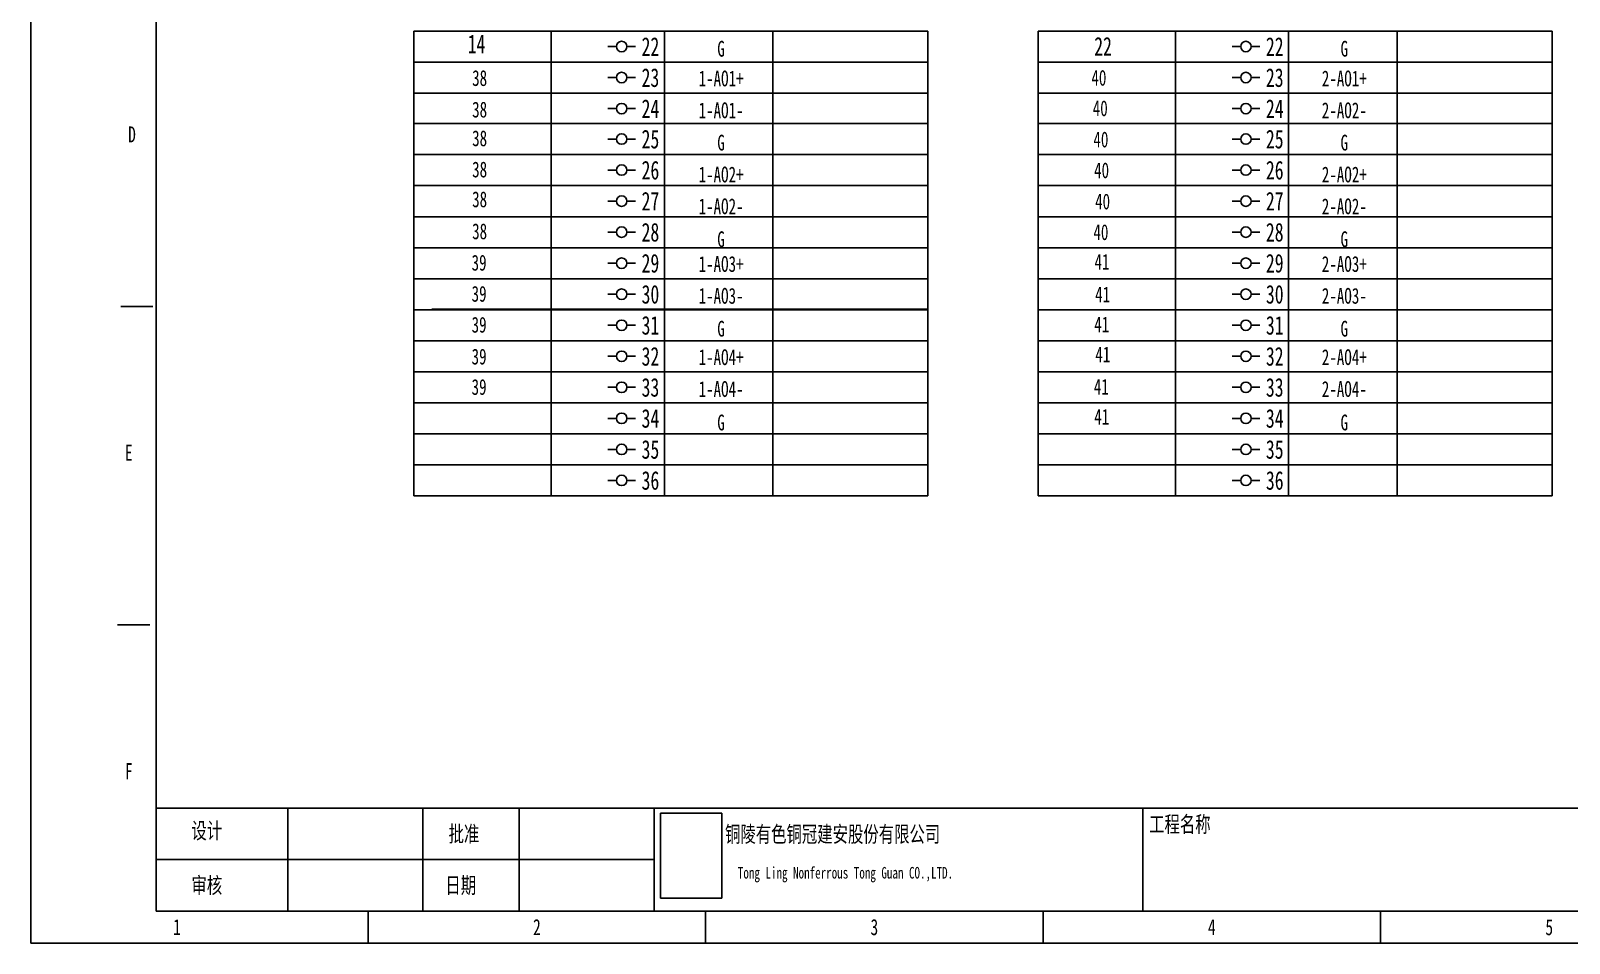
# Model space of a CAD drawing. Header units: millimetres. Extents: x 401220 to 2750366, y -101310 to 943175.
# Drawn here: x 1317985 to 1353266, y 390497 to 411408 of the extents above; entities that cross this region are included whole.
import ezdxf
from ezdxf.enums import TextEntityAlignment as Align

# ---------------------------------------------------------------- set-up
doc = ezdxf.new("R2010")
doc.units = ezdxf.units.MM
doc.styles.add('IDQSTYLE', font='NSimSun.ttf', dxfattribs={"width": 0.7})
picture_1 = doc.add_image_def('image1.png', size_in_pixel=(137, 191))

msp = doc.modelspace()

# ---------------------------------------------------------------- linework, layer by layer
for p, q in [((1326773.2, 411401), (1326773.2, 410689.8)), ((1326773.2, 411401), (1326773.2, 410689.8)), ((1326773.2, 411401), (1338151.9, 411401)), ((1327181, 411401), (1338559.7, 411401)), ((1329919.3, 411401), (1329919.3, 410689.8)), ((1332514.7, 411401), (1332514.7, 410689.8)), ((1335003.8, 411401), (1335003.8, 410689.8)), ((1338559.7, 411401), (1338559.7, 410689.8)), ((1338559.7, 411401), (1338559.7, 410689.8)), ((1341090.2, 411401), (1341090.2, 410689.8)), ((1341090.2, 411401), (1341090.2, 410689.8)), ((1341090.2, 411401), (1352468.9, 411401)), ((1341498, 411401), (1352876.7, 411401)), ((1344236.3, 411401), (1344236.3, 410689.8)), ((1346831.7, 411401), (1346831.7, 410689.8)), ((1349320.8, 411401), (1349320.8, 410689.8)), ((1352876.7, 411401), (1352876.7, 410689.8)), ((1352876.7, 411401), (1352876.7, 410689.8)), ((1326773.2, 410689.8), (1326773.2, 409978.6)), ((1326773.2, 410689.8), (1326773.2, 409978.6)), ((1326773.2, 410689.8), (1338151.9, 410689.8)), ((1327181, 410689.8), (1338559.7, 410689.8)), ((1329919.3, 410689.8), (1329919.3, 409978.6)), ((1332514.7, 410689.8), (1332514.7, 409978.6)), ((1335003.8, 410689.8), (1335003.8, 409978.6)), ((1338559.7, 410689.8), (1338559.7, 409978.6)), ((1338559.7, 410689.8), (1338559.7, 409978.6)), ((1341090.2, 410689.8), (1341090.2, 409978.6)), ((1341090.2, 410689.8), (1341090.2, 409978.6)), ((1341090.2, 410689.8), (1352468.9, 410689.8)), ((1341498, 410689.8), (1352876.7, 410689.8)), ((1344236.3, 410689.8), (1344236.3, 409978.6)), ((1346831.7, 410689.8), (1346831.7, 409978.6)), ((1349320.8, 410689.8), (1349320.8, 409978.6)), ((1352876.7, 410689.8), (1352876.7, 409978.6)), ((1352876.7, 410689.8), (1352876.7, 409978.6)), ((1326773.2, 409978.6), (1326773.2, 409267.4)), ((1326773.2, 409978.6), (1326773.2, 409267.4)), ((1326773.2, 409978.6), (1338151.9, 409978.6)), ((1327181, 409978.6), (1338559.7, 409978.6)), ((1329919.3, 409978.6), (1329919.3, 409267.4)), ((1332514.7, 409978.6), (1332514.7, 409267.4)), ((1335003.8, 409978.6), (1335003.8, 409267.4)), ((1338559.7, 409978.6), (1338559.7, 409267.4)), ((1338559.7, 409978.6), (1338559.7, 409267.4)), ((1341090.2, 409978.6), (1341090.2, 409267.4)), ((1341090.2, 409978.6), (1341090.2, 409267.4)), ((1341090.2, 409978.6), (1352468.9, 409978.6)), ((1341498, 409978.6), (1352876.7, 409978.6)), ((1344236.3, 409978.6), (1344236.3, 409267.4)), ((1346831.7, 409978.6), (1346831.7, 409267.4)), ((1349320.8, 409978.6), (1349320.8, 409267.4)), ((1352876.7, 409978.6), (1352876.7, 409267.4)), ((1352876.7, 409978.6), (1352876.7, 409267.4)), ((1326773.2, 409280.5), (1326773.2, 408569.4)), ((1326773.2, 409280.5), (1326773.2, 408569.4)), ((1326773.2, 409280.5), (1338151.9, 409280.5)), ((1327181, 409280.5), (1338559.7, 409280.5)), ((1329919.3, 409280.5), (1329919.3, 408569.4)), ((1332514.7, 409280.5), (1332514.7, 408569.4)), ((1335003.8, 409280.5), (1335003.8, 408569.4)), ((1338559.7, 409280.5), (1338559.7, 408569.4)), ((1338559.7, 409280.5), (1338559.7, 408569.4)), ((1341090.2, 409280.5), (1341090.2, 408569.4)), ((1341090.2, 409280.5), (1341090.2, 408569.4)), ((1341090.2, 409280.5), (1352468.9, 409280.5)), ((1341498, 409280.5), (1352876.7, 409280.5)), ((1344236.3, 409280.5), (1344236.3, 408569.4)), ((1346831.7, 409280.5), (1346831.7, 408569.4)), ((1349320.8, 409280.5), (1349320.8, 408569.4)), ((1352876.7, 409280.5), (1352876.7, 408569.4)), ((1352876.7, 409280.5), (1352876.7, 408569.4)), ((1326773.2, 408569.4), (1326773.2, 407858.2)), ((1326773.2, 408569.4), (1326773.2, 407858.2)), ((1326773.2, 408569.4), (1338151.9, 408569.4)), ((1327181, 408569.4), (1338559.7, 408569.4)), ((1329919.3, 408569.4), (1329919.3, 407858.2)), ((1332514.7, 408569.4), (1332514.7, 407858.2)), ((1335003.8, 408569.4), (1335003.8, 407858.2)), ((1338559.7, 408569.4), (1338559.7, 407858.2)), ((1338559.7, 408569.4), (1338559.7, 407858.2)), ((1341090.2, 408569.4), (1341090.2, 407858.2)), ((1341090.2, 408569.4), (1341090.2, 407858.2)), ((1341090.2, 408569.4), (1352468.9, 408569.4)), ((1341498, 408569.4), (1352876.7, 408569.4)), ((1344236.3, 408569.4), (1344236.3, 407858.2)), ((1346831.7, 408569.4), (1346831.7, 407858.2)), ((1349320.8, 408569.4), (1349320.8, 407858.2)), ((1352876.7, 408569.4), (1352876.7, 407858.2)), ((1352876.7, 408569.4), (1352876.7, 407858.2)), ((1326773.2, 407858.2), (1326773.2, 407147)), ((1326773.2, 407858.2), (1326773.2, 407147)), ((1326773.2, 407858.2), (1338151.9, 407858.2)), ((1327181, 407858.2), (1338559.7, 407858.2)), ((1329919.3, 407858.2), (1329919.3, 407147)), ((1332514.7, 407858.2), (1332514.7, 407147)), ((1335003.8, 407858.2), (1335003.8, 407147)), ((1338559.7, 407858.2), (1338559.7, 407147)), ((1338559.7, 407858.2), (1338559.7, 407147)), ((1341090.2, 407858.2), (1341090.2, 407147)), ((1341090.2, 407858.2), (1341090.2, 407147)), ((1341090.2, 407858.2), (1352468.9, 407858.2)), ((1341498, 407858.2), (1352876.7, 407858.2)), ((1344236.3, 407858.2), (1344236.3, 407147)), ((1346831.7, 407858.2), (1346831.7, 407147)), ((1349320.8, 407858.2), (1349320.8, 407147)), ((1352876.7, 407858.2), (1352876.7, 407147)), ((1352876.7, 407858.2), (1352876.7, 407147)), ((1326773.2, 407147), (1338559.7, 407147)), ((1326773.2, 407147), (1338151.9, 407147)), ((1326773.2, 407147), (1338559.7, 407147)), ((1326773.2, 407147), (1338151.9, 407147)), ((1326773.2, 407147), (1326773.2, 406435.9)), ((1326773.2, 407147), (1326773.2, 406435.9)), ((1326773.2, 407147), (1338151.9, 407147)), ((1327181, 407147), (1338559.7, 407147)), ((1327181, 407147), (1338559.7, 407147)), ((1327181, 407147), (1338559.7, 407147)), ((1329919.3, 407147), (1329919.3, 406435.9)), ((1332514.7, 407147), (1332514.7, 406435.9)), ((1335003.8, 407147), (1335003.8, 406435.9)), ((1338559.7, 407147), (1338559.7, 406435.9)), ((1338559.7, 407147), (1338559.7, 406435.9)), ((1341090.2, 407147), (1352876.7, 407147)), ((1341090.2, 407147), (1352468.9, 407147)), ((1341090.2, 407147), (1352876.7, 407147)), ((1341090.2, 407147), (1352468.9, 407147)), ((1341090.2, 407147), (1341090.2, 406435.9)), ((1341090.2, 407147), (1341090.2, 406435.9)), ((1341090.2, 407147), (1352468.9, 407147)), ((1341498, 407147), (1352876.7, 407147)), ((1341498, 407147), (1352876.7, 407147)), ((1341498, 407147), (1352876.7, 407147)), ((1344236.3, 407147), (1344236.3, 406435.9)), ((1346831.7, 407147), (1346831.7, 406435.9)), ((1349320.8, 407147), (1349320.8, 406435.9)), ((1352876.7, 407147), (1352876.7, 406435.9)), ((1352876.7, 407147), (1352876.7, 406435.9)), ((1326773.2, 406435.9), (1326773.2, 405724.7)), ((1326773.2, 406435.9), (1326773.2, 405724.7)), ((1326773.2, 406435.9), (1338151.9, 406435.9)), ((1327181, 406435.9), (1338559.7, 406435.9)), ((1329919.3, 406435.9), (1329919.3, 405724.7)), ((1332514.7, 406435.9), (1332514.7, 405724.7)), ((1335003.8, 406435.9), (1335003.8, 405724.7)), ((1338559.7, 406435.9), (1338559.7, 405724.7)), ((1338559.7, 406435.9), (1338559.7, 405724.7)), ((1341090.2, 406435.9), (1341090.2, 405724.7)), ((1341090.2, 406435.9), (1341090.2, 405724.7)), ((1341090.2, 406435.9), (1352468.9, 406435.9)), ((1341498, 406435.9), (1352876.7, 406435.9)), ((1344236.3, 406435.9), (1344236.3, 405724.7)), ((1346831.7, 406435.9), (1346831.7, 405724.7)), ((1349320.8, 406435.9), (1349320.8, 405724.7)), ((1352876.7, 406435.9), (1352876.7, 405724.7)), ((1352876.7, 406435.9), (1352876.7, 405724.7)), ((1326773.2, 405724.7), (1326773.2, 405013.5)), ((1326773.2, 405724.7), (1326773.2, 405013.5)), ((1326773.2, 405724.7), (1338151.9, 405724.7)), ((1327181, 405724.7), (1338559.7, 405724.7)), ((1329919.3, 405724.7), (1329919.3, 405013.5)), ((1332514.7, 405724.7), (1332514.7, 405013.5)), ((1335003.8, 405724.7), (1335003.8, 405013.5)), ((1338559.7, 405724.7), (1338559.7, 405013.5)), ((1338559.7, 405724.7), (1338559.7, 405013.5)), ((1341090.2, 405724.7), (1341090.2, 405013.5)), ((1341090.2, 405724.7), (1341090.2, 405013.5)), ((1341090.2, 405724.7), (1352468.9, 405724.7)), ((1341498, 405724.7), (1352876.7, 405724.7)), ((1344236.3, 405724.7), (1344236.3, 405013.5)), ((1346831.7, 405724.7), (1346831.7, 405013.5)), ((1349320.8, 405724.7), (1349320.8, 405013.5)), ((1352876.7, 405724.7), (1352876.7, 405013.5)), ((1352876.7, 405724.7), (1352876.7, 405013.5)), ((1327181, 405026.6), (1338559.7, 405026.6)), ((1327181, 405026.6), (1338559.7, 405026.6)), ((1326773.2, 405013.5), (1326773.2, 404302.4)), ((1326773.2, 405013.5), (1326773.2, 404302.4)), ((1326773.2, 405013.5), (1338151.9, 405013.5)), ((1327181, 405013.5), (1338559.7, 405013.5)), ((1329919.3, 405013.5), (1329919.3, 404302.4)), ((1332514.7, 405013.5), (1332514.7, 404302.4)), ((1335003.8, 405013.5), (1335003.8, 404302.4)), ((1338559.7, 405013.5), (1338559.7, 404302.4)), ((1338559.7, 405013.5), (1338559.7, 404302.4)), ((1341090.2, 405013.5), (1341090.2, 404302.4)), ((1341090.2, 405013.5), (1341090.2, 404302.4)), ((1341090.2, 405013.5), (1352468.9, 405013.5)), ((1341498, 405013.5), (1352876.7, 405013.5)), ((1344236.3, 405013.5), (1344236.3, 404302.4)), ((1346831.7, 405013.5), (1346831.7, 404302.4)), ((1349320.8, 405013.5), (1349320.8, 404302.4)), ((1352876.7, 405013.5), (1352876.7, 404302.4)), ((1352876.7, 405013.5), (1352876.7, 404302.4)), ((1326773.2, 404302.4), (1326773.2, 403591.2)), ((1326773.2, 404302.4), (1326773.2, 403591.2)), ((1326773.2, 404302.4), (1338151.9, 404302.4)), ((1327181, 404302.4), (1338559.7, 404302.4)), ((1329919.3, 404302.4), (1329919.3, 403591.2)), ((1332514.7, 404302.4), (1332514.7, 403591.2)), ((1335003.8, 404302.4), (1335003.8, 403591.2)), ((1338559.7, 404302.4), (1338559.7, 403591.2)), ((1338559.7, 404302.4), (1338559.7, 403591.2)), ((1341090.2, 404302.4), (1341090.2, 403591.2)), ((1341090.2, 404302.4), (1341090.2, 403591.2)), ((1341090.2, 404302.4), (1352468.9, 404302.4)), ((1341498, 404302.4), (1352876.7, 404302.4)), ((1344236.3, 404302.4), (1344236.3, 403591.2)), ((1346831.7, 404302.4), (1346831.7, 403591.2)), ((1349320.8, 404302.4), (1349320.8, 403591.2)), ((1352876.7, 404302.4), (1352876.7, 403591.2)), ((1352876.7, 404302.4), (1352876.7, 403591.2)), ((1326773.2, 403591.2), (1326773.2, 402880)), ((1326773.2, 403591.2), (1326773.2, 402880)), ((1326773.2, 403591.2), (1338151.9, 403591.2)), ((1327181, 403591.2), (1338559.7, 403591.2)), ((1329919.3, 403591.2), (1329919.3, 402880)), ((1332514.7, 403591.2), (1332514.7, 402880)), ((1335003.8, 403591.2), (1335003.8, 402880)), ((1338559.7, 403591.2), (1338559.7, 402880)), ((1338559.7, 403591.2), (1338559.7, 402880)), ((1341090.2, 403591.2), (1341090.2, 402880)), ((1341090.2, 403591.2), (1341090.2, 402880)), ((1341090.2, 403591.2), (1352468.9, 403591.2)), ((1341498, 403591.2), (1352876.7, 403591.2)), ((1344236.3, 403591.2), (1344236.3, 402880)), ((1346831.7, 403591.2), (1346831.7, 402880)), ((1349320.8, 403591.2), (1349320.8, 402880)), ((1352876.7, 403591.2), (1352876.7, 402880)), ((1352876.7, 403591.2), (1352876.7, 402880)), ((1326773.2, 402880), (1338559.7, 402880)), ((1326773.2, 402880), (1338151.9, 402880)), ((1326773.2, 402880), (1326773.2, 402168.8)), ((1326773.2, 402880), (1326773.2, 402168.8)), ((1326773.2, 402880), (1338151.9, 402880)), ((1327181, 402880), (1338559.7, 402880)), ((1327181, 402880), (1338559.7, 402880)), ((1329919.3, 402880), (1329919.3, 402168.8)), ((1332514.7, 402880), (1332514.7, 402168.8)), ((1335003.8, 402880), (1335003.8, 402168.8)), ((1338559.7, 402880), (1338559.7, 402168.8)), ((1338559.7, 402880), (1338559.7, 402168.8)), ((1341090.2, 402880), (1352876.7, 402880)), ((1341090.2, 402880), (1352468.9, 402880)), ((1341090.2, 402880), (1341090.2, 402168.8)), ((1341090.2, 402880), (1341090.2, 402168.8)), ((1341090.2, 402880), (1352468.9, 402880)), ((1341498, 402880), (1352876.7, 402880)), ((1341498, 402880), (1352876.7, 402880)), ((1344236.3, 402880), (1344236.3, 402168.8)), ((1346831.7, 402880), (1346831.7, 402168.8)), ((1349320.8, 402880), (1349320.8, 402168.8)), ((1352876.7, 402880), (1352876.7, 402168.8)), ((1352876.7, 402880), (1352876.7, 402168.8)), ((1326773.2, 402168.8), (1338559.7, 402168.8)), ((1326773.2, 402168.8), (1338151.9, 402168.8)), ((1326773.2, 402168.8), (1326773.2, 401457.7)), ((1326773.2, 402168.8), (1326773.2, 401457.7)), ((1326773.2, 402168.8), (1338151.9, 402168.8)), ((1327181, 402168.8), (1338559.7, 402168.8)), ((1327181, 402168.8), (1338559.7, 402168.8)), ((1329919.3, 402168.8), (1329919.3, 401457.7)), ((1332514.7, 402168.8), (1332514.7, 401457.7)), ((1335003.8, 402168.8), (1335003.8, 401457.7)), ((1338559.7, 402168.8), (1338559.7, 401457.7)), ((1338559.7, 402168.8), (1338559.7, 401457.7)), ((1341090.2, 402168.8), (1352876.7, 402168.8)), ((1341090.2, 402168.8), (1352468.9, 402168.8)), ((1341090.2, 402168.8), (1341090.2, 401457.7)), ((1341090.2, 402168.8), (1341090.2, 401457.7)), ((1341090.2, 402168.8), (1352468.9, 402168.8)), ((1341498, 402168.8), (1352876.7, 402168.8)), ((1341498, 402168.8), (1352876.7, 402168.8)), ((1344236.3, 402168.8), (1344236.3, 401457.7)), ((1346831.7, 402168.8), (1346831.7, 401457.7)), ((1349320.8, 402168.8), (1349320.8, 401457.7)), ((1352876.7, 402168.8), (1352876.7, 401457.7)), ((1352876.7, 402168.8), (1352876.7, 401457.7)), ((1326773.2, 401457.7), (1338559.7, 401457.7)), ((1326773.2, 401457.7), (1338151.9, 401457.7)), ((1326773.2, 401457.7), (1326773.2, 400746.5)), ((1326773.2, 401457.7), (1326773.2, 400746.5)), ((1326773.2, 401457.7), (1338151.9, 401457.7)), ((1327181, 401457.7), (1338559.7, 401457.7)), ((1327181, 401457.7), (1338559.7, 401457.7)), ((1329919.3, 401457.7), (1329919.3, 400746.5)), ((1332514.7, 401457.7), (1332514.7, 400746.5)), ((1335003.8, 401457.7), (1335003.8, 400746.5)), ((1338559.7, 401457.7), (1338559.7, 400746.5)), ((1338559.7, 401457.7), (1338559.7, 400746.5)), ((1341090.2, 401457.7), (1352876.7, 401457.7)), ((1341090.2, 401457.7), (1352468.9, 401457.7)), ((1341090.2, 401457.7), (1341090.2, 400746.5)), ((1341090.2, 401457.7), (1341090.2, 400746.5)), ((1341090.2, 401457.7), (1352468.9, 401457.7)), ((1341498, 401457.7), (1352876.7, 401457.7)), ((1341498, 401457.7), (1352876.7, 401457.7)), ((1344236.3, 401457.7), (1344236.3, 400746.5)), ((1346831.7, 401457.7), (1346831.7, 400746.5)), ((1349320.8, 401457.7), (1349320.8, 400746.5)), ((1352876.7, 401457.7), (1352876.7, 400746.5)), ((1352876.7, 401457.7), (1352876.7, 400746.5)), ((1326773.2, 400746.5), (1338559.7, 400746.5)), ((1326773.2, 400746.5), (1338151.9, 400746.5)), ((1327181, 400746.5), (1338559.7, 400746.5)), ((1341090.2, 400746.5), (1352876.7, 400746.5)), ((1341090.2, 400746.5), (1352468.9, 400746.5)), ((1341498, 400746.5), (1352876.7, 400746.5))]:
    msp.add_line(p, q)
at = {"ltscale": 4}
for p, q in [((1331415.3, 411046.6), (1331215.3, 411046.6)), ((1331655.2, 411046.6), (1331855.1, 411046.6)), ((1345732.3, 411046.6), (1345532.4, 411046.6)), ((1345972.2, 411046.6), (1346172.1, 411046.6)), ((1331415.3, 410335.5), (1331215.3, 410335.5)), ((1331655.2, 410335.5), (1331855.1, 410335.5)), ((1345732.3, 410335.5), (1345532.4, 410335.5)), ((1345972.2, 410335.5), (1346172.1, 410335.5)), ((1331415.3, 409624.3), (1331215.3, 409624.3)), ((1331655.2, 409624.3), (1331855.1, 409624.3)), ((1345732.3, 409624.3), (1345532.4, 409624.3)), ((1345972.2, 409624.3), (1346172.1, 409624.3)), ((1331415.3, 408926.2), (1331215.3, 408926.2)), ((1331655.2, 408926.2), (1331855.1, 408926.2)), ((1345732.3, 408926.2), (1345532.4, 408926.2)), ((1345972.2, 408926.2), (1346172.1, 408926.2)), ((1331415.3, 408215), (1331215.3, 408215)), ((1331655.2, 408215), (1331855.1, 408215)), ((1345732.3, 408215), (1345532.4, 408215)), ((1345972.2, 408215), (1346172.1, 408215)), ((1331415.3, 407503.9), (1331215.3, 407503.9)), ((1331655.2, 407503.9), (1331855.1, 407503.9)), ((1345732.3, 407503.9), (1345532.4, 407503.9)), ((1345972.2, 407503.9), (1346172.1, 407503.9)), ((1331415.3, 406792.7), (1331215.3, 406792.7)), ((1331655.2, 406792.7), (1331855.1, 406792.7)), ((1345732.3, 406792.7), (1345532.4, 406792.7)), ((1345972.2, 406792.7), (1346172.1, 406792.7)), ((1331415.3, 406081.5), (1331215.3, 406081.5)), ((1331655.2, 406081.5), (1331855.1, 406081.5)), ((1345732.3, 406081.5), (1345532.4, 406081.5)), ((1345972.2, 406081.5), (1346172.1, 406081.5)), ((1320048.8, 405089.2), (1320785.8, 405089.2)), ((1331415.3, 405370.4), (1331215.3, 405370.4)), ((1331655.2, 405370.4), (1331855.1, 405370.4)), ((1345732.3, 405370.4), (1345532.4, 405370.4)), ((1345972.2, 405370.4), (1346172.1, 405370.4)), ((1331415.3, 404659.2), (1331215.3, 404659.2)), ((1331655.2, 404659.2), (1331855.1, 404659.2)), ((1345732.3, 404659.2), (1345532.4, 404659.2)), ((1345972.2, 404659.2), (1346172.1, 404659.2)), ((1331415.3, 403948), (1331215.3, 403948)), ((1331655.2, 403948), (1331855.1, 403948)), ((1345732.3, 403948), (1345532.4, 403948)), ((1345972.2, 403948), (1346172.1, 403948)), ((1331415.3, 403236.9), (1331215.3, 403236.9)), ((1331655.2, 403236.9), (1331855.1, 403236.9)), ((1345732.3, 403236.9), (1345532.4, 403236.9)), ((1345972.2, 403236.9), (1346172.1, 403236.9)), ((1331415.3, 402525.7), (1331215.3, 402525.7)), ((1331655.2, 402525.7), (1331855.1, 402525.7)), ((1345732.3, 402525.7), (1345532.4, 402525.7)), ((1345972.2, 402525.7), (1346172.1, 402525.7)), ((1331415.3, 401814.5), (1331215.3, 401814.5)), ((1331655.2, 401814.5), (1331855.1, 401814.5)), ((1345732.3, 401814.5), (1345532.4, 401814.5)), ((1345972.2, 401814.5), (1346172.1, 401814.5)), ((1331415.3, 401103.4), (1331215.3, 401103.4)), ((1331655.2, 401103.4), (1331855.1, 401103.4)), ((1345732.3, 401103.4), (1345532.4, 401103.4)), ((1345972.2, 401103.4), (1346172.1, 401103.4)), ((1319975.1, 397793.1), (1320712.1, 397793.1)), ((1320859.5, 393592.4), (1381439.3, 393592.4)), ((1323881.1, 393592.4), (1323881.1, 391234)), ((1326976.4, 393592.4), (1326976.4, 391234)), ((1329187.4, 393592.4), (1329187.4, 391234)), ((1332282.7, 393592.4), (1332282.7, 391234)), ((1343484.8, 393592.4), (1343484.8, 391234)), ((1320859.5, 392413.2), (1332282.7, 392413.2)), ((1325723.6, 390497), (1325723.6, 391234)), ((1333461.8, 390497), (1333461.8, 391234)), ((1341200.1, 390497), (1341200.1, 391234)), ((1348938.4, 390497), (1348938.4, 391234))]:
    msp.add_line(p, q, dxfattribs=at)
for points in [[(1317985.3, 390497), (1382618.4, 390497), (1382618.4, 434273.7), (1317985.3, 434273.7)], [(1320859.5, 391234), (1381439.3, 391234), (1381439.3, 433536.7), (1320859.5, 433536.7)]]:
    msp.add_lwpolyline(points, close=True, dxfattribs=at)
for centre in [(1331535.2, 411046.6), (1345852.2, 411046.6), (1331535.2, 410335.5), (1345852.2, 410335.5), (1331535.2, 409624.3), (1345852.2, 409624.3), (1331535.2, 408926.2), (1345852.2, 408926.2), (1331535.2, 408215), (1345852.2, 408215), (1331535.2, 407503.9), (1345852.2, 407503.9), (1331535.2, 406792.7), (1345852.2, 406792.7), (1331535.2, 406081.5), (1345852.2, 406081.5), (1331535.2, 405370.4), (1345852.2, 405370.4), (1331535.2, 404659.2), (1345852.2, 404659.2), (1331535.2, 403948), (1345852.2, 403948), (1331535.2, 403236.9), (1345852.2, 403236.9), (1331535.2, 402525.7), (1345852.2, 402525.7), (1331535.2, 401814.5), (1345852.2, 401814.5), (1331535.2, 401103.4), (1345852.2, 401103.4)]:
    msp.add_circle(centre, 120, dxfattribs=at)

# ---------------------------------------------------------------- texts
at = {"style": 'IDQSTYLE', "width": 0.7}
for s, height, p in [('14', 426.23, (1328207.8, 411107.3)), ('22', 426.7, (1332195.4, 411045.7)), ('G', 361.5, (1333815.7, 410996.3)), ('22', 426.23, (1342575.5, 411052)), ('22', 426.7, (1346512.4, 411045.7)), ('G', 361.5, (1348107.9, 410996.3)), ('38', 361.72, (1328278.7, 410324.4)), ('23', 426.7, (1332195.4, 410334.5)), ('1-AO1+', 361.46, (1333815.7, 410315.1)), ('40', 361.72, (1342480, 410331.3)), ('23', 426.7, (1346512.4, 410334.5)), ('2-AO1+', 361.46, (1348107.9, 410315.1)), ('38', 361.72, (1328278.7, 409602.1)), ('24', 426.7, (1332195.4, 409623.3)), ('1-AO1-', 361.46, (1333815.7, 409585.2)), ('40', 361.72, (1342510.8, 409632)), ('24', 426.7, (1346512.4, 409623.3)), ('2-AO2-', 361.46, (1348107.9, 409585.2)), ('38', 361.72, (1328278.7, 408944)), ('25', 426.7, (1332195.4, 408925.3)), ('G', 361.5, (1333815.7, 408845)), ('40', 361.72, (1342526.1, 408917.3)), ('25', 426.7, (1346512.4, 408925.3)), ('G', 361.5, (1348107.9, 408845)), ('38', 361.72, (1328278.7, 408229.7)), ('26', 426.7, (1332195.4, 408214.1)), ('1-AO2+', 361.46, (1333815.7, 408114.2)), ('40', 361.72, (1342541.5, 408210.3)), ('26', 426.7, (1346512.4, 408214.1)), ('2-AO2+', 361.46, (1348107.9, 408114.2)), ('38', 361.72, (1328278.7, 407545.3)), ('27', 426.7, (1332195.4, 407502.9)), ('1-AO2-', 361.46, (1333815.7, 407384.3)), ('40', 361.72, (1342564.6, 407495.6)), ('27', 426.7, (1346512.4, 407502.9)), ('2-AO2-', 361.46, (1348107.9, 407384.3)), ('38', 361.72, (1328278.7, 406812)), ('28', 426.7, (1332195.4, 406791.8)), ('G', 361.5, (1333815.7, 406631)), ('40', 361.72, (1342526.2, 406791.9)), ('28', 426.7, (1346512.4, 406791.8)), ('G', 361.5, (1348107.9, 406631)), ('39', 361.72, (1328266.3, 406092.2)), ('29', 426.7, (1332195.4, 406080.6)), ('1-AO3+', 361.46, (1333815.7, 406063.2)), ('41', 361.72, (1342550.9, 406112.2)), ('29', 426.7, (1346512.4, 406080.6)), ('2-AO3+', 361.46, (1348107.9, 406063.2)), ('39', 361.72, (1328266.3, 405380)), ('30', 426.7, (1332195.4, 405369.4)), ('1-AO3-', 361.46, (1333815.7, 405333.3)), ('41', 361.72, (1342565.5, 405365.3)), ('30', 426.7, (1346512.4, 405369.4)), ('2-AO3-', 361.46, (1348107.9, 405333.3)), ('39', 361.72, (1328266.3, 404670.5)), ('31', 426.7, (1332195.4, 404658.2)), ('G', 361.5, (1333815.7, 404580)), ('41', 361.72, (1342546.2, 404679.3)), ('31', 426.7, (1346512.4, 404658.2)), ('G', 361.5, (1348107.9, 404580)), ('39', 361.72, (1328266.3, 403941.4)), ('32', 426.7, (1332195.4, 403947.1)), ('1-AO4+', 361.46, (1333815.7, 403927.3)), ('41', 361.72, (1342570.4, 403990.5)), ('32', 426.7, (1346512.4, 403947.1)), ('2-AO4+', 361.46, (1348107.9, 403927.3)), ('39', 361.72, (1328266.3, 403244.5)), ('33', 426.7, (1332195.4, 403235.9)), ('1-AO4-', 361.46, (1333815.7, 403197.4)), ('41', 361.72, (1342536.4, 403252.1)), ('33', 426.7, (1346512.4, 403235.9)), ('2-AO4-', 361.46, (1348107.9, 403197.4)), ('34', 426.7, (1332195.4, 402524.7)), ('G', 361.5, (1333815.7, 402431)), ('41', 361.72, (1342546.2, 402564.6)), ('34', 426.7, (1346512.4, 402524.7)), ('G', 361.5, (1348107.9, 402431)), ('35', 426.7, (1332195.4, 401813.6)), ('35', 426.7, (1346512.4, 401813.6)), ('36', 426.7, (1332195.4, 401102.4)), ('36', 426.7, (1346512.4, 401102.4))]:
    msp.add_text(s, height=height, dxfattribs=at).set_placement(p, align=Align.MIDDLE_CENTER)
for s, p in [('D', (1320306.8, 408737.3)), ('E', (1320233.1, 401441.2)), ('F', (1320233.1, 394145.1)), ('1', (1321338.5, 390570.7)), ('2', (1329592.7, 390570.7)), ('3', (1337331, 390570.7)), ('4', (1345069.3, 390570.7)), ('5', (1352807.6, 390570.7))]:
    msp.add_text(s, height=369.2, dxfattribs=at).set_placement(p, align=Align.BOTTOM_CENTER)
for s, p in [('工程名称', (1343632.2, 392929.1)), ('设计', (1321670.2, 392781.7)), ('批准', (1327566, 392708)), ('审核', (1321670.2, 391528.8)), ('日期', (1327492.3, 391528.8))]:
    msp.add_text(s, height=369.23, dxfattribs=at).set_placement(p, align=Align.BOTTOM_LEFT)
for s, height, p in [('铜陵有色铜冠建安股份有限公司', 369.227, (1333905.6, 393181.8)), ('Tong Ling Nonferrous Tong Guan CO.,LTD.', 265.844, (1334200.4, 392244.4))]:
    msp.add_text(s, height=height, dxfattribs=at).set_placement(p, align=Align.TOP_LEFT)

# ---------------------------------------------------------------- pictures from other files: only their frames are drawn
image = msp.add_image(picture_1, insert=(1332430.1, 391528.8), size_in_units=(1400.3, 1952.2))
image.dxf.flags = 11

doc.saveas('drawing.dxf')
